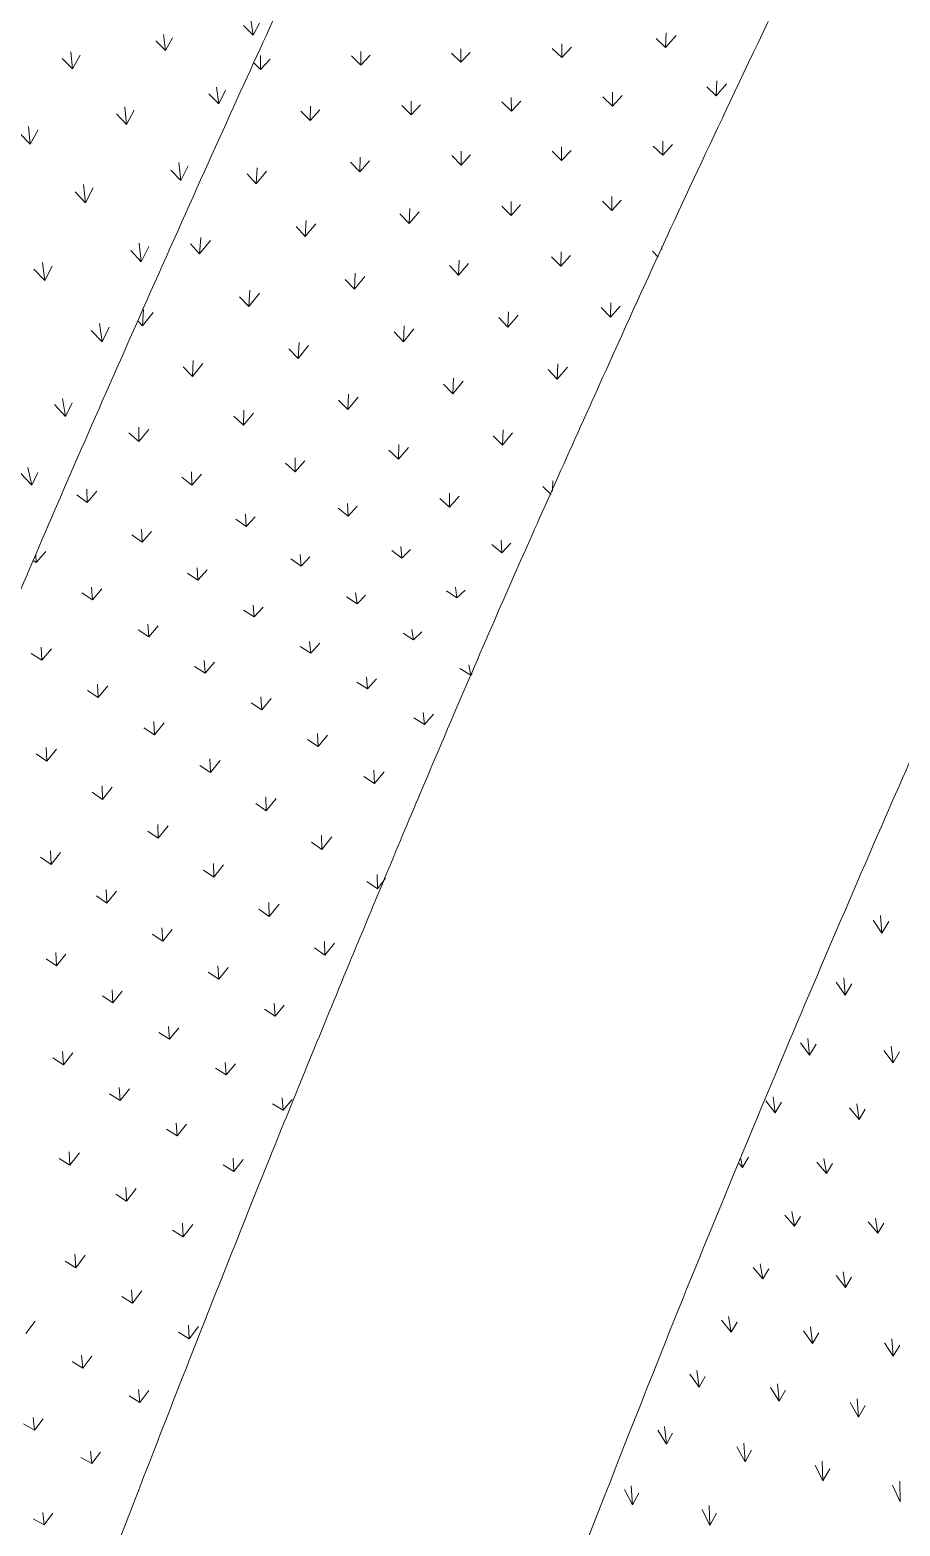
# Model space of a CAD drawing. Header units: millimetres. Extents: x 12827 to 178996, y -27589 to 73652.
# Drawn here: x 97792 to 100784, y 19754 to 24899 of the extents above; entities that cross this region are included whole.
import ezdxf

# ---------------------------------------------------------------- set-up
doc = ezdxf.new("R2010")
doc.units = ezdxf.units.MM
doc.layers.add('A-FLOR', color=192, linetype='Continuous', lineweight=9)
doc.layers.add('A-FLOR-PATT', color=8, linetype='Continuous', lineweight=9)

# ---------------------------------------------------------------- blocks, each defined once
blk = doc.blocks.new('FP_241-Copy of 1_F')
at = {"layer": 'A-FLOR-PATT'}
for p, q in [((98559.6, 24881.4), (98526.1, 24914)), ((98559.6, 24881.4), (98550.9, 24933.7)), ((98559.6, 24881.4), (98580.6, 24922.8)), ((98258.4, 24828), (98224.2, 24862)), ((98258.4, 24828), (98251.3, 24883.5)), ((98258.4, 24828), (98282.3, 24872.5)), ((97937.7, 24765.6), (97902.9, 24801.3)), ((97937.7, 24765.6), (97932.2, 24824.2)), ((97937.7, 24765.6), (97964.5, 24813)), ((98441.2, 24645.3), (98433.4, 24702.4)), ((98441.2, 24645.3), (98406.9, 24679.7)), ((98441.2, 24645.3), (98464.4, 24691.8)), ((98123.8, 24574.3), (98088.9, 24610.3)), ((98123.8, 24574.3), (98117.6, 24634.5)), ((98123.8, 24574.3), (98149.8, 24623.6)), ((97792, 24506.2), (97756.4, 24543.8)), ((97792, 24506.2), (97786.4, 24567.4)), ((97792, 24506.2), (97819.6, 24555.4)), ((98310.9, 24381.1), (98303.9, 24442.9)), ((98310.9, 24381.1), (98275.7, 24417.5)), ((98310.9, 24381.1), (98336, 24432.3)), ((97982.8, 24305.1), (97946.9, 24342.9)), ((97982.8, 24305.1), (97976.3, 24367.7)), ((97982.8, 24305.1), (98009.4, 24356)), ((98174.5, 24102.1), (98138.4, 24140.3)), ((98174.5, 24102.1), (98167.2, 24166.2)), ((98174.5, 24102.1), (98200.1, 24154.7)), ((97842.6, 24037.4), (97834.9, 24099.9)), ((97842.6, 24037.4), (97868.5, 24086.7)), ((97842.6, 24037.4), (97805.7, 24076.8)), ((98039.8, 23826.3), (98031.2, 23890)), ((98039.8, 23826.3), (98064.6, 23877)), ((98039.8, 23826.3), (98002.8, 23866)), ((97914.1, 23570.2), (97903.2, 23631.5)), ((97914.1, 23570.2), (97875.8, 23611)), ((97914.1, 23570.2), (97936.9, 23616.4)), ((97797.7, 23334.2), (97758.1, 23376.1)), ((97797.7, 23334.2), (97784.9, 23394.2)), ((97797.7, 23334.2), (97819, 23377.4))]:
    blk.add_line(p, q, dxfattribs=at)
blk = doc.blocks.new('FP_254-Copy of 1_F')
at = {"layer": 'A-FLOR-PATT'}
for p, q in [((99977.6, 24839.2), (99944.8, 24870.1)), ((99977.6, 24839.2), (99979.7, 24889.7)), ((99977.6, 24839.2), (100013.4, 24879.9)), ((98584.5, 24762.7), (98585.1, 24811.5)), ((98930.1, 24778.3), (98897.6, 24810.2)), ((98930.1, 24778.3), (98929.7, 24824.7)), ((98930.1, 24778.3), (98962, 24812.1)), ((99273.7, 24788.2), (99241, 24819.6)), ((99273.7, 24788.2), (99273.2, 24833.9)), ((99273.7, 24788.2), (99305.6, 24821.6)), ((99620.7, 24804.1), (99588, 24835.1)), ((99620.7, 24804.1), (99621, 24851.1)), ((99620.7, 24804.1), (99653.9, 24839.7)), ((98584.5, 24762.7), (98562.4, 24785.3)), ((98584.5, 24762.7), (98617.5, 24799.1)), ((100151.3, 24672.5), (100118.9, 24704)), ((100151.3, 24672.5), (100153.8, 24723.8)), ((100151.3, 24672.5), (100187.3, 24713.8)), ((99102.6, 24607.3), (99102.6, 24654.5)), ((99447.2, 24620), (99414.7, 24651.7)), ((99447.2, 24620), (99447, 24666.5)), ((99447.2, 24620), (99479.5, 24654.2)), ((99794.7, 24637.3), (99762.2, 24668.8)), ((99794.7, 24637.3), (99795.3, 24685.1)), ((99794.7, 24637.3), (99828.1, 24673.6)), ((98755.4, 24587.5), (98723.4, 24620.4)), ((98755.4, 24587.5), (98756.4, 24637.3)), ((98755.4, 24587.5), (98788.8, 24625)), ((99102.6, 24607.3), (99070.3, 24639.5)), ((99102.6, 24607.3), (99134.9, 24641.9)), ((99620, 24450), (99620.1, 24497.2)), ((99967.7, 24468.3), (99935.3, 24500.1)), ((99967.7, 24468.3), (99968.5, 24516.7)), ((99967.7, 24468.3), (100001.2, 24505)), ((98925.8, 24411.1), (98893.9, 24444.2)), ((98925.8, 24411.1), (98927.2, 24461.8)), ((98925.8, 24411.1), (98959.7, 24449.6)), ((99274.5, 24434.7), (99242.3, 24467.2)), ((99274.5, 24434.7), (99274.8, 24482.8)), ((99274.5, 24434.7), (99307.1, 24470.3)), ((99620, 24450), (99587.7, 24482)), ((99620, 24450), (99652.5, 24484.8)), ((98570, 24370), (98538.4, 24404)), ((98570, 24370), (98572.9, 24424.5)), ((98570, 24370), (98605.7, 24413)), ((99446, 24261.1), (99413.9, 24293.7)), ((99446, 24261.1), (99446.6, 24309.8)), ((99446, 24261.1), (99478.9, 24297.4)), ((99792.3, 24278.6), (99760, 24310.8)), ((99792.3, 24278.6), (99792.5, 24326.3)), ((99792.3, 24278.6), (99824.9, 24313.8)), ((98738.5, 24188.7), (98741.6, 24243.6)), ((99095.9, 24233.7), (99064, 24267)), ((99095.9, 24233.7), (99097.6, 24285.3)), ((99095.9, 24233.7), (99130.1, 24273.3)), ((98375.3, 24129.1), (98379.1, 24185.9)), ((98738.5, 24188.7), (98706.9, 24222.7)), ((98738.5, 24188.7), (98774.4, 24232.4)), ((98375.3, 24129.1), (98343.8, 24163.2)), ((98375.3, 24129.1), (98412.2, 24175.2)), ((99617.3, 24086.7), (99618, 24135.9)), ((99952.5, 24117.9), (99932, 24138.6)), ((99964.5, 24143.9), (99964.6, 24154.2)), ((99265.8, 24055.6), (99233.9, 24089.1)), ((99265.8, 24055.6), (99267.7, 24107.9)), ((99265.8, 24055.6), (99300.3, 24096.1)), ((99617.3, 24086.7), (99585.2, 24119.4)), ((99617.3, 24086.7), (99650.4, 24123.5)), ((98907.2, 24007.5), (98875.5, 24041.4)), ((98907.2, 24007.5), (98910.3, 24062.6)), ((98907.2, 24007.5), (98943.2, 24051.5)), ((98544.1, 23947.9), (98512.4, 23981.7)), ((98544.1, 23947.9), (98547.6, 24004.1)), ((98544.1, 23947.9), (98580.7, 23993.5)), ((98178.8, 23881.5), (98182.1, 23937.7)), ((98178.8, 23881.5), (98215.5, 23927.7)), ((99435.4, 23877), (99437.6, 23929.9)), ((99788.3, 23911.6), (99756.3, 23944.4)), ((99788.3, 23911.6), (99789.2, 23961.3)), ((99788.3, 23911.6), (99821.7, 23949.1)), ((98178.8, 23881.5), (98163.6, 23897.2)), ((99076.1, 23826.9), (99079.1, 23881.9)), ((99435.4, 23877), (99403.6, 23910.6)), ((99435.4, 23877), (99470.3, 23918.3)), ((98714, 23769.1), (98717, 23824.3)), ((99076.1, 23826.9), (99044.4, 23860.7)), ((99076.1, 23826.9), (99112.1, 23870.9)), ((98714, 23769.1), (98682.1, 23802.4)), ((98714, 23769.1), (98750.1, 23813.7)), ((98351.1, 23707.9), (98318.6, 23740.1)), ((98351.1, 23707.9), (98353.5, 23762)), ((98351.1, 23707.9), (98386.8, 23752.1)), ((99605, 23698.1), (99573.2, 23731.7)), ((99605, 23698.1), (99607.4, 23751.5)), ((99605, 23698.1), (99640.1, 23740)), ((99245.7, 23647.7), (99213.8, 23681.1)), ((99245.7, 23647.7), (99248.4, 23702.1)), ((99245.7, 23647.7), (99281.4, 23691.2)), ((98885.4, 23593.7), (98853.2, 23626.3)), ((98885.4, 23593.7), (98887.6, 23647.2)), ((98885.4, 23593.7), (98920.8, 23636.7)), ((98526, 23540.1), (98493, 23571.1)), ((98526, 23540.1), (98527.1, 23591.4)), ((98526, 23540.1), (98560.5, 23581.5)), ((98166.2, 23484), (98166.3, 23533.4)), ((98166.2, 23484), (98200.1, 23524.6)), ((99416.3, 23470.7), (99418.5, 23524.1)), ((98166.2, 23484), (98132.3, 23513.1)), ((99058.9, 23422.9), (99060, 23474.1)), ((99058.9, 23422.9), (99093.1, 23463.5)), ((99416.3, 23470.7), (99384.2, 23503.7)), ((99416.3, 23470.7), (99451.5, 23513.1)), ((98704.1, 23379.5), (98703.7, 23427.3)), ((98704.1, 23379.5), (98737, 23417.3)), ((99058.9, 23422.9), (99026.2, 23454.5)), ((98349, 23333.8), (98314.5, 23361.3)), ((98349, 23333.8), (98347.7, 23379.9)), ((98349, 23333.8), (98381.5, 23371.1)), ((98704.1, 23379.5), (98670.5, 23409)), ((97988.4, 23274), (97986.9, 23320.2)), ((97988.4, 23274), (98021.4, 23312.9)), ((99583.6, 23301.8), (99555.9, 23329.3)), ((99588.8, 23313.4), (99589.8, 23348.7)), ((97988.4, 23274), (97953.2, 23300.1)), ((98885.8, 23226.8), (98883.7, 23270.9)), ((98885.8, 23226.8), (98917, 23260.9)), ((99235, 23258), (99201.7, 23288.4)), ((99235, 23258), (99234.8, 23306.2)), ((99235, 23258), (99267.8, 23295.5)), ((98535.2, 23191), (98500.1, 23217.2)), ((98535.2, 23191), (98532.5, 23234)), ((98535.2, 23191), (98566.4, 23225.3)), ((98885.8, 23226.8), (98851.5, 23254.8)), ((98177.8, 23138.1), (98142.1, 23163.2)), ((98177.8, 23138.1), (98175.3, 23181.9)), ((98177.8, 23138.1), (98209.8, 23174.8)), ((97813.3, 23067.3), (97846, 23106.1)), ((99071.1, 23082.3), (99036.1, 23108.8)), ((99071.1, 23082.3), (99067.3, 23122.8)), ((99071.1, 23082.3), (99100.6, 23112.7)), ((99414.3, 23100.4), (99380.4, 23129.3)), ((99414.3, 23100.4), (99412.4, 23144.8)), ((99414.3, 23100.4), (99445.4, 23133.9)), ((97813.3, 23067.3), (97803.9, 23073.6)), ((97813.3, 23067.3), (97812, 23092.4)), ((98724.6, 23055.2), (98688.9, 23080.2)), ((98724.6, 23055.2), (98720.6, 23095.5)), ((98724.6, 23055.2), (98754.5, 23086.9)), ((98369.5, 23007.4), (98333.4, 23031.5)), ((98369.5, 23007.4), (98366.2, 23049.4)), ((98369.5, 23007.4), (98400.8, 23042.4)), ((98006.3, 22939), (97970, 22962.9)), ((98006.3, 22939), (98003.5, 22982.8)), ((98006.3, 22939), (98038.6, 22976.9)), ((98916.7, 22925.8), (98880.5, 22949.6)), ((98916.7, 22925.8), (98911.7, 22963.7)), ((98916.7, 22925.8), (98945.7, 22955.3)), ((99260, 22945.8), (99224.3, 22970.8)), ((99260, 22945.8), (99254.6, 22982.8)), ((99260, 22945.8), (99288, 22972.8)), ((98563, 22880.4), (98526.6, 22904)), ((98563, 22880.4), (98559.1, 22921.3)), ((98563, 22880.4), (98593.8, 22914.5)), ((98200.2, 22812.6), (98197.2, 22855.9)), ((98200.2, 22812.6), (98232.3, 22850.1)), ((98200.2, 22812.6), (98163.8, 22836.2)), ((98757.6, 22756.1), (98753.4, 22796.5)), ((99111.2, 22801.4), (99074.6, 22824.4)), ((99111.2, 22801.4), (99105.4, 22837.7)), ((99111.2, 22801.4), (99139.5, 22829.5)), ((97832.7, 22731.4), (97796.3, 22755.3)), ((97832.7, 22731.4), (97830.1, 22776.3)), ((97832.7, 22731.4), (97865.4, 22771.1)), ((98757.6, 22756.1), (98721, 22779.3)), ((98757.6, 22756.1), (98788.2, 22789.9)), ((98394.5, 22687), (98358, 22710.6)), ((98394.5, 22687), (98391.4, 22730.4)), ((98394.5, 22687), (98426.6, 22724.7)), ((99307.3, 22680.8), (99270.4, 22703.2)), ((99307.3, 22680.8), (99301.1, 22716.3)), ((98026.3, 22603.9), (98023.9, 22649.3)), ((98026.3, 22603.9), (98059.2, 22644.1)), ((98952.9, 22633.3), (98916.2, 22656.2)), ((98952.9, 22633.3), (98948.7, 22673.6)), ((98952.9, 22633.3), (98983.5, 22667.2)), ((99307.3, 22680.8), (99312.8, 22686.3)), ((98026.3, 22603.9), (97990, 22627.9)), ((98588.8, 22561.5), (98585.9, 22605.3)), ((98588.8, 22561.5), (98621.1, 22599.8)), ((98588.8, 22561.5), (98552.3, 22585.1)), ((99148.4, 22510.9), (99144.3, 22551.7)), ((99148.4, 22510.9), (99179.3, 22545.6)), ((98219.6, 22475.4), (98183.4, 22499.6)), ((98219.6, 22475.4), (98217.4, 22521.4)), ((98219.6, 22475.4), (98252.8, 22516.3)), ((99148.4, 22510.9), (99111.7, 22533.9)), ((98782.8, 22435.2), (98746.4, 22459)), ((98782.8, 22435.2), (98780.2, 22479.7)), ((98782.8, 22435.2), (98815.4, 22474.4)), ((97849.5, 22384.7), (97813.5, 22409.4)), ((97849.5, 22384.7), (97847.5, 22431.5)), ((97849.5, 22384.7), (97882.8, 22426.2)), ((98412.3, 22345.4), (98410.4, 22392.2)), ((98412.3, 22345.4), (98445.8, 22387.2)), ((98412.3, 22345.4), (98376.2, 22369.9)), ((98976.2, 22307.5), (98940, 22331.6)), ((98976.2, 22307.5), (98974, 22353.1)), ((98976.2, 22307.5), (99009.3, 22347.9)), ((98041.5, 22252.6), (98039.7, 22299.9)), ((98041.5, 22252.6), (98074.9, 22294.7)), ((98041.5, 22252.6), (98005.5, 22277.4)), ((98604.3, 22213.8), (98568.3, 22238.6)), ((98604.3, 22213.8), (98602.8, 22261.5)), ((98604.3, 22213.8), (98638.1, 22256.4)), ((98232.9, 22119.2), (98197.1, 22144.3)), ((98232.9, 22119.2), (98231.3, 22167)), ((98232.9, 22119.2), (98266.5, 22161.7)), ((98795.6, 22080.5), (98794.4, 22128.9)), ((97864.5, 22029.3), (97862.4, 22076.3)), ((98795.6, 22080.5), (98759.8, 22105.6)), ((98795.6, 22080.5), (98829.7, 22123.9)), ((97864.5, 22029.3), (97828.6, 22054.3)), ((97864.5, 22029.3), (97897.4, 22070.8)), ((98424, 21985.1), (98422.4, 22033)), ((98424, 21985.1), (98457.6, 22027.7)), ((98424, 21985.1), (98388.2, 22010.2)), ((98986.3, 21945.9), (98950.6, 21971.2)), ((98986.3, 21945.9), (98985.3, 21994.8)), ((98986.3, 21945.9), (99014.4, 21981.7)), ((98056.2, 21896.4), (98020.2, 21921.3)), ((98056.2, 21896.4), (98053.9, 21943)), ((98056.2, 21896.4), (98088.9, 21937.5)), ((98614.9, 21850.8), (98579.1, 21875.9)), ((98614.9, 21850.8), (98613.3, 21898.5)), ((98614.9, 21850.8), (98648.4, 21893.1)), ((98248.3, 21764.9), (98212.2, 21789.4)), ((98248.3, 21764.9), (98245.7, 21810.8)), ((98248.3, 21764.9), (98280.7, 21805.2)), ((97883.6, 21681), (97880.7, 21726.5)), ((97883.6, 21681), (97915.7, 21721.2)), ((98806.1, 21717.2), (98770.2, 21742.2)), ((98806.1, 21717.2), (98804.2, 21764.3)), ((98806.1, 21717.2), (98839.3, 21758.8)), ((97883.6, 21681), (97847.3, 21705.1)), ((98441, 21635.1), (98438.1, 21680.1)), ((98441, 21635.1), (98473.1, 21674.4)), ((98441, 21635.1), (98404.8, 21659.3)), ((98077.3, 21553.7), (98040.9, 21577.4)), ((98077.3, 21553.7), (98074.2, 21598.4)), ((98077.3, 21553.7), (98109.2, 21593.1)), ((98634.5, 21507.5), (98598.1, 21531.2)), ((98634.5, 21507.5), (98631.2, 21551.4)), ((98634.5, 21507.5), (98666.1, 21545.7)), ((98271.8, 21428.5), (98268.3, 21472.4)), ((98271.8, 21428.5), (98303.4, 21467.2)), ((98271.8, 21428.5), (98235.3, 21451.8)), ((97906.9, 21340.6), (97870.3, 21363.8)), ((97906.9, 21340.6), (97903.7, 21385.7)), ((97906.9, 21340.6), (97939, 21381.1)), ((98466.9, 21305.2), (98430.3, 21328.2)), ((98466.9, 21305.2), (98463.2, 21348.5)), ((98466.9, 21305.2), (98498.3, 21343.3)), ((98102.2, 21217.7), (98098.9, 21262.5)), ((98102.2, 21217.7), (98134.2, 21258)), ((98102.2, 21217.7), (98065.5, 21240.7)), ((98662.7, 21183.8), (98625.9, 21206.4)), ((98662.7, 21183.8), (98658.8, 21226.5)), ((98662.7, 21183.8), (98693.9, 21221.4)), ((98297.7, 21095.6), (98261, 21118.4)), ((98297.7, 21095.6), (98294.5, 21140.4)), ((98297.7, 21095.6), (98329.8, 21136)), ((97929, 20994.9), (97892.5, 21018)), ((97929, 20994.9), (97926.3, 21041.4)), ((97929, 20994.9), (97961.7, 21037.5)), ((98493.2, 20973.7), (98456.5, 20996.6)), ((98493.2, 20973.7), (98490.1, 21018.7)), ((98493.2, 20973.7), (98525.4, 21014.5)), ((98124, 20871.8), (98087.5, 20894.9)), ((98124, 20871.8), (98121.4, 20918.3)), ((98124, 20871.8), (98156.8, 20914.5)), ((98318.9, 20748.8), (98316.3, 20795.4)), ((98318.9, 20748.8), (98351.8, 20791.6)), ((98318.9, 20748.8), (98282.4, 20771.9)), ((97949.3, 20642.3), (97946.6, 20689)), ((97949.3, 20642.3), (97982, 20685.3)), ((97949.3, 20642.3), (97912.8, 20665.3)), ((98144.2, 20520), (98107.7, 20542.9)), ((98144.2, 20520), (98141.4, 20566.4)), ((98144.2, 20520), (98176.8, 20562.7)), ((97777.2, 20416.5), (97809.2, 20458.2)), ((98339.3, 20398.3), (98336.4, 20444.3)), ((98339.3, 20398.3), (98371.7, 20440.6)), ((98339.3, 20398.3), (98302.7, 20421)), ((97973.2, 20297.3), (97969.6, 20342)), ((97973.2, 20297.3), (98004.8, 20338.2)), ((97973.2, 20297.3), (97936.4, 20319.5)), ((98169.4, 20179.4), (98165.6, 20223.4)), ((98169.4, 20179.4), (98132.6, 20201.4)), ((98169.4, 20179.4), (98200.8, 20219.6)), ((97806.9, 20083.5), (97802.6, 20126.9)), ((97806.9, 20083.5), (97837.8, 20123.2)), ((97806.9, 20083.5), (97770, 20105.2)), ((98004.1, 19968.7), (97967.1, 19990.2)), ((98004.1, 19968.7), (97999.7, 20011.7)), ((98004.1, 19968.7), (98034.9, 20008)), ((98167.3, 19874.6), (98164.4, 19876.3)), ((97840.1, 19757.8), (97803.1, 19779)), ((97840.1, 19757.8), (97835.7, 19801.1)), ((97840.1, 19757.8), (97870.9, 19797.8))]:
    blk.add_line(p, q, dxfattribs=at)
blk = doc.blocks.new('FP_262-Copy of 1_F')
at = {"layer": 'A-FLOR-PATT'}
for p, q in [((100721.1, 21793.1), (100690.9, 21838.1)), ((100721.1, 21793.1), (100716.7, 21853.6)), ((100721.1, 21793.1), (100745.1, 21833.6)), ((100594.9, 21579.6), (100564.4, 21624.1)), ((100594.9, 21579.6), (100589.9, 21639.1)), ((100594.9, 21579.6), (100618.3, 21619.2)), ((100472.5, 21373.1), (100441.3, 21416.1)), ((100472.5, 21373.1), (100466.5, 21430.6)), ((100472.5, 21373.1), (100495.2, 21411.2)), ((100759.7, 21347), (100728.4, 21389.6)), ((100759.7, 21347), (100753.5, 21403.9)), ((100759.7, 21347), (100782.2, 21384.7)), ((100354.7, 21175.4), (100322.4, 21216.3)), ((100354.7, 21175.4), (100347.3, 21230.1)), ((100354.7, 21175.4), (100376.4, 21211.7)), ((100642.8, 21152.4), (100635.1, 21206.1)), ((100642.8, 21152.4), (100610.3, 21192.5)), ((100642.8, 21152.4), (100664.3, 21188.1)), ((100241.7, 20987.5), (100230, 21000.9)), ((100241.7, 20987.5), (100236.6, 21017)), ((100241.7, 20987.5), (100262.5, 21022.1)), ((100530.3, 20966.5), (100497, 21004.9)), ((100530.3, 20966.5), (100521.5, 21018)), ((100530.3, 20966.5), (100551.1, 21000.9)), ((100420.5, 20785.1), (100387, 20823.1)), ((100420.5, 20785.1), (100411.3, 20835.9)), ((100420.5, 20785.1), (100441, 20819)), ((100707.3, 20761.2), (100674.4, 20800.4)), ((100707.3, 20761.2), (100698.8, 20813.3)), ((100707.3, 20761.2), (100728.2, 20795.8)), ((100311.7, 20604.1), (100278.5, 20643.1)), ((100311.7, 20604.1), (100302.6, 20655.7)), ((100311.7, 20604.1), (100332.1, 20638.2)), ((100595.7, 20574.1), (100563.5, 20615.2)), ((100595.7, 20574.1), (100587.8, 20628.1)), ((100595.7, 20574.1), (100616.7, 20609.5)), ((100202.8, 20420.7), (100170.3, 20461.7)), ((100202.8, 20420.7), (100194.3, 20474.1)), ((100202.8, 20420.7), (100223.3, 20455.4)), ((100483, 20382.1), (100475.9, 20438.7)), ((100483, 20382.1), (100451.8, 20425.9)), ((100483, 20382.1), (100504.2, 20418.6)), ((100760.5, 20337.8), (100730.6, 20384.6)), ((100760.5, 20337.8), (100754.9, 20397.8)), ((100760.5, 20337.8), (100782.6, 20376.2)), ((100092.7, 20232.2), (100061.4, 20276.2)), ((100092.7, 20232.2), (100085.2, 20288.5)), ((100092.7, 20232.2), (100113.5, 20268.1)), ((100368.3, 20183.2), (100338.4, 20230.4)), ((100368.3, 20183.2), (100362.4, 20243.2)), ((100368.3, 20183.2), (100390, 20221.1)), ((100641, 20128.2), (100612.5, 20178.5)), ((100641, 20128.2), (100636.8, 20191.9)), ((100641, 20128.2), (100663.6, 20168.1)), ((99980.2, 20035.5), (99950.3, 20083.4)), ((99980.2, 20035.5), (99974.1, 20095.8)), ((99980.2, 20035.5), (100001.5, 20073.1)), ((100250.8, 19975.2), (100222.4, 20026.4)), ((100250.8, 19975.2), (100246.4, 20039.4)), ((100250.8, 19975.2), (100273.1, 20015)), ((100518.6, 19909), (100515.8, 19976.9)), ((100518.6, 19909), (100491.6, 19963.4)), ((100518.6, 19909), (100541.8, 19950.9)), ((99863.9, 19827.1), (99835.7, 19879.5)), ((99863.9, 19827.1), (99859.5, 19892.2)), ((99863.9, 19827.1), (99886, 19867.1)), ((100783.8, 19837.3), (100758.1, 19894.6)), ((100783.8, 19837.3), (100782.6, 19908.6)), ((100129.6, 19756.1), (100102.8, 19811.3)), ((100129.6, 19756.1), (100126.8, 19824.6)), ((100129.6, 19756.1), (100152.6, 19797.9))]:
    blk.add_line(p, q, dxfattribs=at)

msp = doc.modelspace()

# ---------------------------------------------------------------- linework, layer by layer
at = {"layer": 'A-FLOR'}
for points, knots in [([(99554.04581, 15007.95333), (99592.74439, 15122.84815), (99766.93865, 15633.97743), (100066.24298, 16462.87239), (100461.04302, 17502.80408), (100789.00286, 18333.64348), (101021.69568, 18909.57844), (101462.74106, 20001.20405), (101848.62159, 20926.32556), (102124.20726, 21561.74671), (102493.61663, 22399.85474), (102726.61392, 22914.05184), (102939.97778, 23371.61213), (103221.59165, 23969.88032), (103395.57838, 24326.60598), (103550.96574, 24645.19728), (103734.49546, 25013.46037), (103954.63812, 25445.51465), (104350.11357, 26197.11774), (104665.25624, 26774.50095), (104868.74687, 27141.60777), (105130.82263, 27604.5536), (105578.88522, 28367.34218), (105905.63935, 28906.88411), (106203.61031, 29383.73734), (106562.1653, 29942.95064), (107000.28324, 30605.12239), (107250.39774, 30969.0253), (107604.69788, 31479.39016), (107995.8312, 32022.45709), (108329.8837, 32472.54367), (108500.22092, 32698.5888), (108663.73544, 32912.32096), (108852.44321, 33153.8559), (109052.18469, 33409.51333), (109306.13821, 33730.64595), (109536.66732, 34012.05332), (109819.68656, 34354.99973), (110103.48297, 34693.21512), (110434.20041, 35078.7912), (110760.97862, 35454.70653), (111055.14651, 35781.41307), (111249.97932, 36001.26256), (111505.51121, 36280.60099), (111783.30293, 36578.49614), (112322.38067, 37144.37709), (112463.34644, 37292.63005), (112616.10056, 37445.38417), (112770.54004, 37605.31093), (112877.43488, 37716.00378), (113006.37005, 37844.93895), (113116.50394, 37955.07283), (113317.07104, 38155.63993), (113500.41421, 38344.0603), (113679.60164, 38523.24773), (113867.14868, 38717.45837), (113981.61036, 38840.20349), (114290.42649, 39165.75935), (114670.79674, 39588.2033), (114892.3743, 39846.86946), (115288.1066, 40340.22259), (115567.3545, 40718.37008), (115799.80191, 41062.98754), (115947.7294, 41299.72101), (116086.95128, 41544.78312), (116213.0514, 41785.97071), (116312.02432, 41998.21882), (116408.50431, 42237.01519), (116493.46638, 42483.76295), (116562.31107, 42723.8529), (116625.37811, 43020.56003), (116657.31376, 43239.19076), (116685.12294, 43535.40011), (116695.42282, 43830.35015), (116695.42282, 43979.19399), (116681.66192, 44289.23834), (116663.48557, 44480.40926), (116629.15465, 44760.01215), (116598.30328, 44942.78236), (116541.67822, 45220.7525), (116482.26931, 45478.0808), (116448.90078, 45602.61382), (116386.38597, 45807.09057), (116341.34531, 45964.16599), (116289.08556, 46125.00498), (116192.4151, 46405.75638), (115841.19562, 47332.97415), (115539.60037, 48208.87035), (115370.82024, 48703.37774), (115228.63359, 49120.01995), (115122.25071, 49428.97827), (115023.11913, 49726.37972), (114909.53904, 50056.24024), (114696.6502, 50711.44472), (114543.40368, 51196.38283), (114355.59562, 51818.79646), (114222.01863, 52272.24667), (114046.77614, 52873.90554), (113878.96618, 53470.87202), (113724.76837, 54025.60708), (113577.89562, 54551.00884), (113459.33258, 54953.6228), (113346.54023, 55331.96062), (113227.21075, 55710.66966), (113119.07869, 56035.07316), (113037.94818, 56263.90246), (112937.93493, 56538.68661), (112852.20674, 56762.01619), (112764.16313, 56984.43438), (112618.62431, 57316.6155), (112496.86747, 57583.93877), (112415.13072, 57751.52394), (112258.61089, 58058.7114), (112153.56521, 58248.21882), (112053.90621, 58420.83327), (111946.13571, 58593.30212), (111834.30412, 58765.50767), (111748.02125, 58893.42728), (111630.50265, 59055.17777), (111485.85509, 59243.47285), (111326.49476, 59429.75017), (111163.04355, 59607.21216), (111024.45965, 59745.79606), (110827.85311, 59926.47844), (110747.58169, 59996.25731), (110544.74402, 60160.51202), (110402.00591, 60268.0729), (110263.86318, 60368.43947), (110053.67574, 60510.2127), (109820.33569, 60656.01972), (109723.13564, 60715.11322), (109684.42093, 60738.0642)], [-180.2643000868, -180.2643000868, -180.2643000868, -180.2643000868, -179.1879975588, -175.5063449682, -172.0916636976, -169.2202169244, -166.2777093106, -163.2158850636, -160.075961892, -157.2218425612, -154.8463637242, -152.6761224955, -150.7842802724, -149.0756837116, -147.5314945483, -146.2603466649, -144.8929874795, -142.9846969335, -140.8071317757, -138.7008108208, -136.9413696313, -134.9339327121, -132.6957963375, -130.4245206521, -128.394133996, -126.1853254635, -124.1084903838, -122.0786614636, -120.1851829318, -118.1616846489, -116.5079479336, -115.291640674, -114.3529909357, -113.3690901263, -112.2318128942, -111.0319360614, -109.7006458231, -108.3342691164, -106.8102565399, -105.2278207644, -103.6474421343, -102.3012416297, -101.0856821645, -99.9054391528, -98.1919577839, -96.6686985635, -95.3545532769, -94.6517344068, -94.0043302309, -93.3937491985, -92.8559414213, -92.176281476, -91.4085575671, -90.5340796289, -89.6745344059, -88.9189138838, -87.9497824052, -86.6543759654, -85.1701132256, -83.485002525, -81.9074310185, -80.2477753091, -78.9743387587, -77.9066695945, -76.9958914369, -76.1342629152, -75.2991955322, -74.4763687472, -73.6365154075, -72.7466111671, -71.9004493226, -71.0020930099, -70.1127070681, -69.3021455648, -68.4775504308, -67.7656564346, -66.9085266378, -66.1880349429, -65.3673596415, -64.5659300304, -63.8261870298, -63.1628114349, -62.6095077707, -62.0122700073, -61.3241810776, -59.730844651, -57.3097138751, -54.6419787402, -52.5768713036, -51.1672276379, -49.9860862246, -48.904825357, -47.4276638316, -45.7372401475, -43.7174871619, -41.9340831034, -40.0215938964, -38.1419290398, -36.1496121849, -34.2459681338, -32.5613884004, -31.0746421413, -29.7502081484, -28.5107759143, -27.4375117041, -26.4786412327, -25.6320733517, -24.789414295, -23.8699654915, -22.8909097845, -21.969523274, -21.0677047026, -20.2501375218, -19.4185096804, -18.7414468623, -18.0767831946, -17.4613325153, -16.8496389614, -16.2028453451, -15.456745026, -14.6654634339, -13.9194967628, -13.14961359, -12.5272028616, -11.8337192203, -11.2367544987, -10.5693978628, -9.9102086868, -9.0993977021, -8.2815301864, -7.7780366352, -7.7780366352, -7.7780366352, -7.7780366352]), ([(112193.79302, 58175.05118), (112216.50049, 58133.97699), (112279.8004, 58017.12464), (112415.13072, 57751.52394), (112496.86747, 57583.93877), (112618.62431, 57316.6155), (112764.16313, 56984.43438), (112852.20674, 56762.01619), (112937.93493, 56538.68661), (113037.94818, 56263.90246), (113119.07869, 56035.07316), (113227.21075, 55710.66966), (113346.54023, 55331.96062), (113459.33258, 54953.6228), (113577.89562, 54551.00884), (113724.76837, 54025.60708), (113878.96618, 53470.87202), (114046.77614, 52873.90554), (114222.01863, 52272.24667), (114355.59562, 51818.79646), (114543.40368, 51196.38283), (114696.6502, 50711.44472), (114909.53904, 50056.24024), (115023.11913, 49726.37972), (115122.25071, 49428.97827), (115228.63359, 49120.01995), (115370.82024, 48703.37774), (115539.60037, 48208.87035), (115841.19562, 47332.97415), (116192.4151, 46405.75638), (116289.08556, 46125.00498), (116341.34531, 45964.16599), (116386.38597, 45807.09057), (116448.90078, 45602.61382), (116482.26931, 45478.0808), (116541.67822, 45220.7525), (116598.30328, 44942.78236), (116629.15465, 44760.01215), (116663.48557, 44480.40926), (116681.66192, 44289.23834), (116695.42282, 43979.19399), (116695.42282, 43830.35015), (116685.12294, 43535.40011), (116657.31376, 43239.19076), (116625.37811, 43020.56003), (116562.31107, 42723.8529), (116493.46638, 42483.76295), (116408.50431, 42237.01519), (116312.02432, 41998.21882), (116213.0514, 41785.97071), (116086.95128, 41544.78312), (115947.7294, 41299.72101), (115799.80191, 41062.98754), (115567.3545, 40718.37008), (115288.1066, 40340.22259), (114892.3743, 39846.86946), (114670.79674, 39588.2033), (114290.42649, 39165.75935), (113981.61036, 38840.20349), (113867.14868, 38717.45837), (113679.60164, 38523.24773), (113500.41421, 38344.0603), (113317.07104, 38155.63993), (113116.50394, 37955.07283), (113006.37005, 37844.93895), (112877.43488, 37716.00378), (112770.54004, 37605.31093), (112616.10056, 37445.38417), (112463.34644, 37292.63005), (112322.38067, 37144.37709), (111783.30293, 36578.49614), (111505.51121, 36280.60099), (111249.97932, 36001.26256), (111055.14651, 35781.41307), (110760.97862, 35454.70653), (110434.20041, 35078.7912), (110103.48297, 34693.21512), (109819.68656, 34354.99973), (109536.66732, 34012.05332), (109306.13821, 33730.64595), (109052.18469, 33409.51333), (108852.44321, 33153.8559), (108663.73544, 32912.32096), (108500.22092, 32698.5888), (108329.8837, 32472.54367), (107995.8312, 32022.45709), (107604.69788, 31479.39016), (107250.39774, 30969.0253), (107000.28324, 30605.12239), (106562.1653, 29942.95064), (106203.61031, 29383.73734), (105905.63935, 28906.88411), (105578.88522, 28367.34218), (105130.82263, 27604.5536), (104868.74687, 27141.60777), (104665.25624, 26774.50095), (104350.11357, 26197.11774), (103954.63812, 25445.51465), (103734.49546, 25013.46037), (103550.96574, 24645.19728), (103395.57838, 24326.60598), (103221.59165, 23969.88032), (102939.97778, 23371.61213), (102726.61392, 22914.05184), (102493.61663, 22399.85474), (102124.20726, 21561.74671), (101848.62159, 20926.32556), (101462.74106, 20001.20405), (101021.69568, 18909.57844), (100789.00286, 18333.64348), (100461.04302, 17502.80408), (100066.24298, 16462.87239), (99766.93865, 15633.97743), (99592.74439, 15122.84815), (99554.04581, 15007.95333)], [19.7638635811, 19.7638635811, 19.7638635811, 19.7638635811, 20.2501375218, 21.0677047026, 21.969523274, 22.8909097845, 23.8699654915, 24.789414295, 25.6320733517, 26.4786412327, 27.4375117041, 28.5107759143, 29.7502081484, 31.0746421413, 32.5613884004, 34.2459681338, 36.1496121849, 38.1419290398, 40.0215938964, 41.9340831034, 43.7174871619, 45.7372401475, 47.4276638316, 48.904825357, 49.9860862246, 51.1672276379, 52.5768713036, 54.6419787402, 57.3097138751, 59.730844651, 61.3241810776, 62.0122700073, 62.6095077707, 63.1628114349, 63.8261870298, 64.5659300304, 65.3673596415, 66.1880349429, 66.9085266378, 67.7656564346, 68.4775504308, 69.3021455648, 70.1127070681, 71.0020930099, 71.9004493226, 72.7466111671, 73.6365154075, 74.4763687472, 75.2991955322, 76.1342629152, 76.9958914369, 77.9066695945, 78.9743387587, 80.2477753091, 81.9074310185, 83.485002525, 85.1701132256, 86.6543759654, 87.9497824052, 88.9189138838, 89.6745344059, 90.5340796289, 91.4085575671, 92.176281476, 92.8559414213, 93.3937491985, 94.0043302309, 94.6517344068, 95.3545532769, 96.6686985635, 98.1919577839, 99.9054391528, 101.0856821645, 102.3012416297, 103.6474421343, 105.2278207644, 106.8102565399, 108.3342691164, 109.7006458231, 111.0319360614, 112.2318128942, 113.3690901263, 114.3529909357, 115.291640674, 116.5079479336, 118.1616846489, 120.1851829318, 122.0786614636, 124.1084903838, 126.1853254635, 128.394133996, 130.4245206521, 132.6957963375, 134.9339327121, 136.9413696313, 138.7008108208, 140.8071317757, 142.9846969335, 144.8929874795, 146.2603466649, 147.5314945483, 149.0756837116, 150.7842802724, 152.6761224955, 154.8463637242, 157.2218425612, 160.075961892, 163.2158850636, 166.2777093106, 169.2202169244, 172.0916636976, 175.5063449682, 179.1879975588, 180.2643000868, 180.2643000868, 180.2643000868, 180.2643000868]), ([(98006.03965, 15008.03094), (98060.01128, 15173.17133), (98237.19712, 15708.91796), (98393.38894, 16189.32848), (99090.5583, 18103.69801), (99821.07212, 20005.71358), (100219.0955, 20990.33844), (100696.88204, 22115.36188), (101075.71169, 22965.8093), (101324.51508, 23514.12703), (101542.00894, 23980.32187), (101787.40408, 24506.32271), (102046.1982, 25036.58743), (102281.74703, 25498.66945), (102739.94921, 26397.53614), (103051.31777, 26982.8774), (103277.83426, 27391.34807), (103534.73083, 27854.60227), (104099.19889, 28831.87755), (104705.70053, 29824.70658), (105214.70662, 30626.00632), (105396.2414, 30905.43367), (105678.83214, 31330.89487), (106106.0756, 31953.05093), (106610.67654, 32673.41581), (106889.38604, 33056.87929), (107294.57122, 33606.39762), (107669.55053, 34094.75277), (108084.1092, 34625.16403), (108384.3306, 34998.89318), (108572.13906, 35230.73076), (108883.63383, 35607.23492), (109336.8018, 36137.42389), (109510.49508, 36332.74778), (109662.84885, 36505.23677), (109880.10877, 36742.4571), (110080.13154, 36961.03262), (110293.33884, 37185.28665), (110502.16196, 37401.45033), (110857.1603, 37756.31907), (111355.02202, 38240.54203), (111771.31054, 38639.52618), (112018.47673, 38878.1246), (112335.14111, 39194.67337), (112542.48857, 39407.30471), (112814.21022, 39698.58387), (113004.63526, 39913.58044), (113150.77097, 40081.62836), (113200.55258, 40143.08059), (113407.62285, 40398.69564), (113554.79419, 40593.92444), (113669.47517, 40751.70868), (113835.38483, 40997.58303), (113977.67253, 41225.19847), (114088.27356, 41416.68431), (114174.63939, 41572.42533), (114282.04005, 41787.6289), (114379.30025, 41996.1047), (114442.80314, 42145.63222), (114516.91438, 42349.13558), (114549.01, 42446.05957), (114555.12685, 42464.92348)], [-156.268630881, -156.268630881, -156.268630881, -156.268630881, -154.6136527063, -150.5561815083, -145.4814254629, -139.8578505828, -135.1265920841, -131.6066391505, -128.5901654123, -126.3486002212, -124.4908304429, -122.64628423, -120.7971158563, -118.478861185, -116.0807363172, -113.7390797511, -111.922024042, -109.5952816834, -106.5062130573, -102.9578086488, -100.2801229749, -98.3169394311, -96.5667612226, -94.2185259546, -91.9104779455, -89.681229909, -87.7407809246, -85.5823155442, -83.6464857544, -82.058071477, -80.671683863, -79.0465465155, -77.4618938807, -76.1602511726, -75.2700056518, -74.341551467, -73.3262935724, -72.3341567153, -71.1168659528, -69.4780153352, -67.5369502298, -65.7693050145, -64.2717955488, -63.0804006146, -61.8290125288, -60.7533826621, -59.7590840959, -59.1142898738, -58.4237775452, -57.7094155514, -56.8680935923, -56.0621857918, -55.230066193, -54.369401951, -53.6384974163, -52.9381525351, -52.2280479135, -51.5350561505, -50.7897372091, -50.0723644912, -49.8934868521, -49.8934868521, -49.8934868521, -49.8934868521]), ([(111057.51623, 40199.29363), (110790.11524, 39908.85437), (110517.81773, 39628.56511), (110400.02908, 39510.73078), (110281.75317, 39392.40898), (110147.14314, 39257.74674), (109996.12094, 39106.66596), (109773.71013, 38884.16888), (109640.92964, 38751.33689), (109526.41728, 38631.49407), (109352.87093, 38451.71181), (109207.52775, 38295.78973), (109022.14449, 38094.19385), (108838.03467, 37889.63944), (108561.06363, 37574.47106), (108332.42291, 37308.52743), (108127.05484, 37063.6829), (107888.57608, 36773.43403), (107656.60708, 36482.6189), (107437.20498, 36207.5419), (107137.13719, 35819.90238), (106825.1537, 35412.32636), (106393.6327, 34835.8578), (105710.181, 33904.13079), (105283.80656, 33307.35906), (104840.08212, 32673.39328), (104542.56724, 32240.60364), (104248.06441, 31803.80256), (104007.39319, 31440.06481), (103774.54904, 31089.25079), (103554.07684, 30743.15264), (103245.82541, 30255.01341), (102915.27001, 29720.08415), (102666.93214, 29306.59894), (102341.2374, 28755.56201), (102137.68758, 28402.84546), (101917.61467, 28015.04629), (101724.14444, 27665.85709), (101512.5858, 27272.17992), (101206.73383, 26696.68686), (100753.63145, 25806.99691), (100167.12949, 24592.65546), (99840.0301, 23881.65057), (99461.75628, 23036.8572), (99327.47194, 22727.71513), (99130.62059, 22269.18597), (98858.21851, 21613.23422), (98628.85247, 21054.62644), (98287.16224, 20194.35192), (97985.58412, 19412.95088), (97521.6025, 18157.03621), (97177.95348, 17180.94449), (96585.76301, 15391.27254), (96361.84856, 14677.28912), (96080.91331, 13727.25005), (95862.88586, 12957.02732), (95646.53943, 12148.98476), (95425.0069, 11259.73178), (95211.97097, 10336.15476), (95108.16188, 9847.30532), (95024.152, 9414.66409), (94959.33721, 9004.92539), (94905.21897, 8535.86335), (94891.01022, 8300.69616), (94881.02287, 8013.09684), (94884.32452, 7826.0239), (94899.86804, 7530.53219), (94938.49243, 7216.46526), (95002.24231, 6869.7832), (95050.2807, 6702.37592), (95150.311, 6394.71732), (95225.48294, 6189.98908), (95265.75274, 6077.37885)], [0, 0, 0, 0, 1.0407913836, 1.8329227872, 2.4060321319, 3.0305247211, 3.8160228975, 4.5986923833, 5.329045579, 5.9886585082, 6.6759714342, 7.4814648878, 8.314642484, 9.3734481445, 10.5162466185, 11.7075364251, 12.8508175028, 14.0173605822, 15.2191975832, 16.546249862, 18.0277268189, 19.911701422, 22.5229006852, 25.3747516683, 28.2853400759, 30.5069373856, 32.5026751219, 34.1293146002, 35.6421299878, 37.0276553162, 38.5674876844, 40.3344223811, 42.1800288241, 44.0942494579, 45.7662637289, 47.3984502866, 48.7673300641, 50.1795881101, 51.8168274441, 54.1090521126, 57.3868233557, 60.8076971781, 64.1489886498, 66.3846344694, 68.3102443987, 70.0004602256, 71.9823230696, 74.430541174, 77.0179211282, 80.408721011, 83.9188512543, 88.5739935232, 92.5835625461, 96.5449138638, 99.3207100258, 102.1929498492, 104.984003146, 107.9361103254, 110.5201242415, 112.5841571659, 114.0655925609, 115.5168852373, 116.7439619213, 117.8321531365, 118.6087429438, 119.4512490744, 120.3250828263, 121.3797012231, 122.301253482, 123.2448037949, 124.1695396625, 125.1734564309, 125.1734564309, 125.1734564309, 125.1734564309]), ([(114555.12466, 37111.52403), (114518.43329, 37071.7084), (114416.08214, 36960.97879), (114261.69723, 36797.94336), (113994.79599, 36516.92804), (113632.21607, 36141.41524), (113342.40313, 35841.26495), (113076.68222, 35566.06602), (112823.19019, 35303.53217), (112568.46015, 35035.01687), (112294.82842, 34748.06154), (111936.12782, 34358.94293), (111582.11958, 33965.72401), (111289.87877, 33633.80805), (110904.14423, 33190.01122), (110593.93924, 32820.27304), (110358.91166, 32535.58099), (110107.37683, 32224.91881), (109909.74577, 31980.83138), (109680.57038, 31687.45977), (109313.60994, 31212.94616), (109112.70565, 30946.30002), (108824.85276, 30554.72184), (108584.15702, 30223.38594), (108378.08115, 29929.03715), (108149.49252, 29606.10304), (108034.14665, 29435.07105), (107907.42404, 29250.77982), (107734.18666, 28993.90775), (107531.1648, 28684.69038), (107401.82198, 28485.49071), (107239.72644, 28233.68098), (107078.16095, 27979.66716), (106979.03863, 27821.01465), (106817.91408, 27558.21191), (106682.75796, 27336.77439), (106523.61281, 27071.87221), (106419.44927, 26895.09646), (106299.52463, 26692.34023), (106191.497, 26505.20197), (106042.07996, 26242.23424), (105886.48821, 25965.92709), (105721.681, 25668.56008), (105559.60418, 25373.69426), (105449.66731, 25166.89968), (105212.09676, 24720.02228), (104994.11507, 24295.32949), (104795.55378, 23900.52221), (104574.26361, 23454.42674), (104172.38691, 22608.10584), (103929.68896, 22077.46292), (103663.57357, 21479.65025), (103405.58509, 20871.75433), (103167.78197, 20305.41459), (102971.29503, 19818.99857), (102725.3372, 19186.00786), (102578.01609, 18802.14644), (102458.61107, 18480.22519), (102296.26599, 18034.09282), (102173.7887, 17697.51912), (102029.37885, 17289.76335), (101827.89011, 16704.47027), (101683.98232, 16271.23897), (101513.15898, 15754.60737), (101371.33016, 15318.00369), (101226.15575, 14854.56652), (101093.16818, 14432.30758), (100812.9692, 13504.25056), (100543.19931, 12597.82634), (100284.4041, 11695.07211), (100008.38638, 10710.412), (99869.04347, 10207.3002), (99780.76808, 9877.7637), (99694.79873, 9532.86112), (99614.60389, 9185.393), (99551.39739, 8899.51278), (99515.44845, 8714.50558), (99451.48574, 8362.39317), (99411.98574, 8112.8951), (99383.33426, 7879.40798), (99360.00557, 7689.33998), (99343.25262, 7477.48915), (99327.38815, 7250.95091), (99320.90411, 7061.73396), (99314.37112, 6813.32713), (99315.50744, 6404.49539), (99315.59761, 6299.89959), (99325.29264, 6010.52032), (99328.15653, 5926.66033)], [94.4176111633, 94.4176111633, 94.4176111633, 94.4176111633, 94.9610727855, 95.9697366863, 97.2384686077, 98.6887211659, 100.1334895999, 101.4065944006, 102.6282027397, 103.8650702125, 105.2815093901, 106.871720223, 108.5119159036, 110.2163582609, 111.8700122119, 113.443802106, 114.8117950176, 115.9955345602, 117.1826659087, 118.5885472294, 120.0160661422, 121.5678899472, 122.9116844101, 124.2833041529, 125.5561701957, 126.6068819271, 127.5093084563, 128.3179281297, 129.3053908148, 130.3079949075, 131.299276735, 132.2152823921, 133.0761583115, 133.946644564, 134.7716416717, 135.7299475206, 136.5755795001, 137.3951328984, 138.113085529, 138.9373601723, 139.8507580792, 140.8995889151, 141.9856072592, 142.9810087722, 144.1579876196, 145.4889714235, 147.0470115055, 148.5961589349, 150.6475910951, 152.8537819647, 155.2309287001, 157.3058283876, 159.4143176812, 161.3809657957, 163.3680776382, 165.1332119284, 166.7002295762, 168.0438872784, 169.3296182508, 170.7128719402, 172.253800455, 173.902222035, 175.6725937608, 177.2681402599, 178.8955344336, 180.4120545964, 182.4864396961, 185.0637114733, 188.1835889076, 191.3615967092, 194.0765140158, 196.1378251521, 197.4698926859, 198.6211147857, 199.7194645357, 200.6352871793, 201.5524998018, 202.425797729, 203.3502102643, 204.0927886399, 204.7914356226, 205.4815833783, 206.1676345662, 206.9011687218, 207.7995015002, 208.7607496372, 209.7329389264, 210.1071742487, 210.1071742487, 210.1071742487, 210.1071742487]), ([(99309.05632, 26345.3251), (99258.57113, 26245.11488), (99069.614, 25866.78818), (98825.2246, 25356.36274), (98504.3851, 24668.19562), (98037.11813, 23618.50091), (97763.6958, 22987.59068), (97591.15588, 22572.85538), (97533.11088, 22431.71081)], [128.2242615468, 128.2242615468, 128.2242615468, 128.2242615468, 129.3051264546, 132.4722382552, 135.4300488798, 138.3842361488, 141.4417142308, 142.986923238, 142.986923238, 142.986923238, 142.986923238])]:
    msp.add_open_spline(points, degree=3, knots=knots, dxfattribs=at)
at = {"layer": 'A-FLOR', "lineweight": 15}
msp.add_open_spline([(98006.03965, 15008.03094), (98060.01128, 15173.17133), (98237.19712, 15708.91796), (98393.38894, 16189.32848), (99090.5583, 18103.69801), (99821.07212, 20005.71358), (100219.0955, 20990.33844), (100696.88204, 22115.36188), (101075.71169, 22965.8093), (101324.51508, 23514.12703), (101542.00894, 23980.32187), (101787.40408, 24506.32271), (102046.1982, 25036.58743), (102281.74703, 25498.66945), (102739.94921, 26397.53614), (103051.31777, 26982.8774), (103277.83426, 27391.34807), (103534.73083, 27854.60227), (104099.19889, 28831.87755), (104705.70053, 29824.70658), (105214.70662, 30626.00632), (105396.2414, 30905.43367), (105678.83214, 31330.89487), (106106.0756, 31953.05093), (106610.67654, 32673.41581), (106889.38604, 33056.87929), (107294.57122, 33606.39762), (107669.55053, 34094.75277), (108084.1092, 34625.16403), (108384.3306, 34998.89318), (108572.13906, 35230.73076), (108883.63383, 35607.23492), (109336.8018, 36137.42389), (109510.49508, 36332.74778), (109662.84885, 36505.23677), (109880.10877, 36742.4571), (110080.13154, 36961.03262), (110293.33884, 37185.28665), (110502.16196, 37401.45033), (110857.1603, 37756.31907), (111355.02202, 38240.54203), (111771.31054, 38639.52618), (112018.47673, 38878.1246), (112335.14111, 39194.67337), (112542.48857, 39407.30471), (112814.21022, 39698.58387), (113004.63526, 39913.58044), (113150.77097, 40081.62836), (113200.55258, 40143.08059), (113407.62285, 40398.69564), (113554.79419, 40593.92444), (113669.47517, 40751.70868), (113835.38483, 40997.58303), (113977.67253, 41225.19847), (114088.27356, 41416.68431), (114174.63939, 41572.42533), (114282.04005, 41787.6289), (114379.30025, 41996.1047), (114442.80314, 42145.63222), (114516.91438, 42349.13558), (114549.01, 42446.05957), (114555.12685, 42464.92348)], degree=3, knots=[-156.268630881, -156.268630881, -156.268630881, -156.268630881, -154.6136527063, -150.5561815083, -145.4814254629, -139.8578505828, -135.1265920841, -131.6066391505, -128.5901654123, -126.3486002212, -124.4908304429, -122.64628423, -120.7971158563, -118.478861185, -116.0807363172, -113.7390797511, -111.922024042, -109.5952816834, -106.5062130573, -102.9578086488, -100.2801229749, -98.3169394311, -96.5667612226, -94.2185259546, -91.9104779455, -89.681229909, -87.7407809246, -85.5823155442, -83.6464857544, -82.058071477, -80.671683863, -79.0465465155, -77.4618938807, -76.1602511726, -75.2700056518, -74.341551467, -73.3262935724, -72.3341567153, -71.1168659528, -69.4780153352, -67.5369502298, -65.7693050145, -64.2717955488, -63.0804006146, -61.8290125288, -60.7533826621, -59.7590840959, -59.1142898738, -58.4237775452, -57.7094155514, -56.8680935923, -56.0621857918, -55.230066193, -54.369401951, -53.6384974163, -52.9381525351, -52.2280479135, -51.5350561505, -50.7897372091, -50.0723644912, -49.8934868521, -49.8934868521, -49.8934868521, -49.8934868521], dxfattribs=at)

# ---------------------------------------------------------------- block references
at = {"layer": 'A-FLOR'}
for name in ['FP_262-Copy of 1_F', 'FP_254-Copy of 1_F', 'FP_241-Copy of 1_F']:
    msp.add_blockref(name, (0, 0), dxfattribs=at)

doc.saveas('drawing.dxf')
